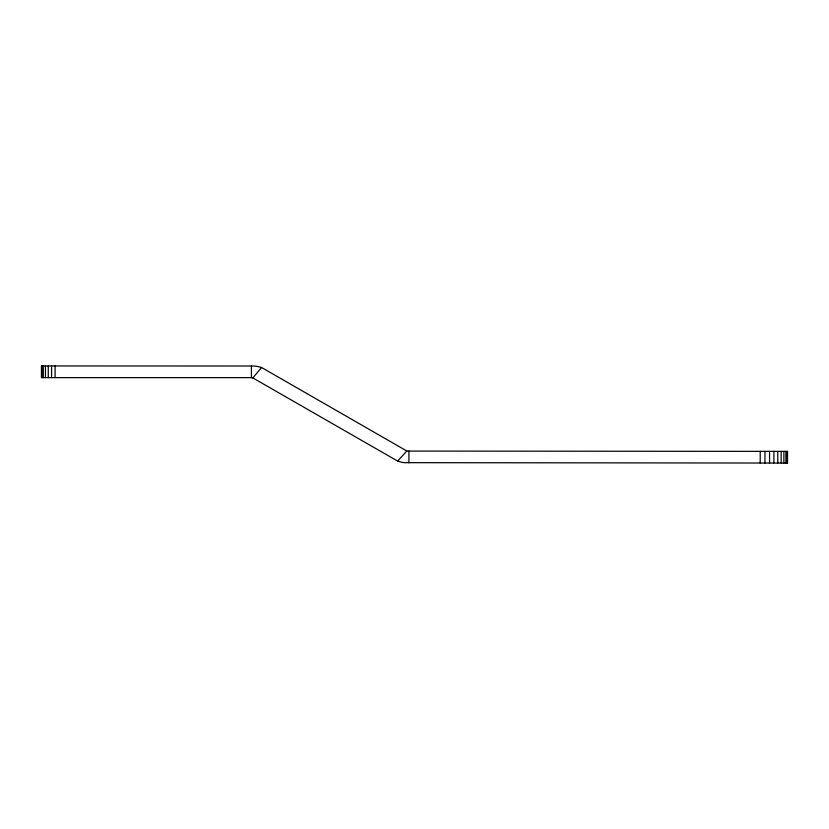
<?xml version="1.0" encoding="UTF-8"?>
<svg xmlns="http://www.w3.org/2000/svg" width="829" height="829" viewBox="0 0 829 829"><rect width="100%" height="100%" fill="white"/><g stroke="black" fill="none" stroke-linecap="round" stroke-linejoin="round"><path stroke-width="1.24" d="M408.904 462.737L408.915 451.08L787.55 451.38L787.54 463.048L404.376 462.665A25.139 25.139 0 0 1 400.78 462.033L397.64 461.079L252.348 377.63L41.45 377.62L41.45 365.952L253.829 366.014A26.559 26.559 0 0 1 257.985 366.563L261.56 367.496L406.832 451.007L408.915 451.08M760.214 463.028L760.224 451.359M764.96 463.028L764.97 451.37M769.561 463.028L769.571 451.37M773.882 463.038L773.892 451.37M777.778 463.038L777.789 451.38M781.146 463.038L781.156 451.38M783.882 463.038L783.892 451.38M785.892 463.048L785.902 451.38M787.125 463.048L787.135 451.38M252.969 377.806L261.56 367.496M397.64 461.079L406.832 451.007M251.923 377.62L252.741 377.744M251.425 365.952L251.425 377.62M55.108 365.952L55.108 377.62M51.574 365.952L51.574 377.62M48.279 365.952L48.279 377.62M45.45 365.952L45.45 377.62M43.284 365.952L43.284 377.62M41.916 365.952L41.916 377.62"/></g></svg>
